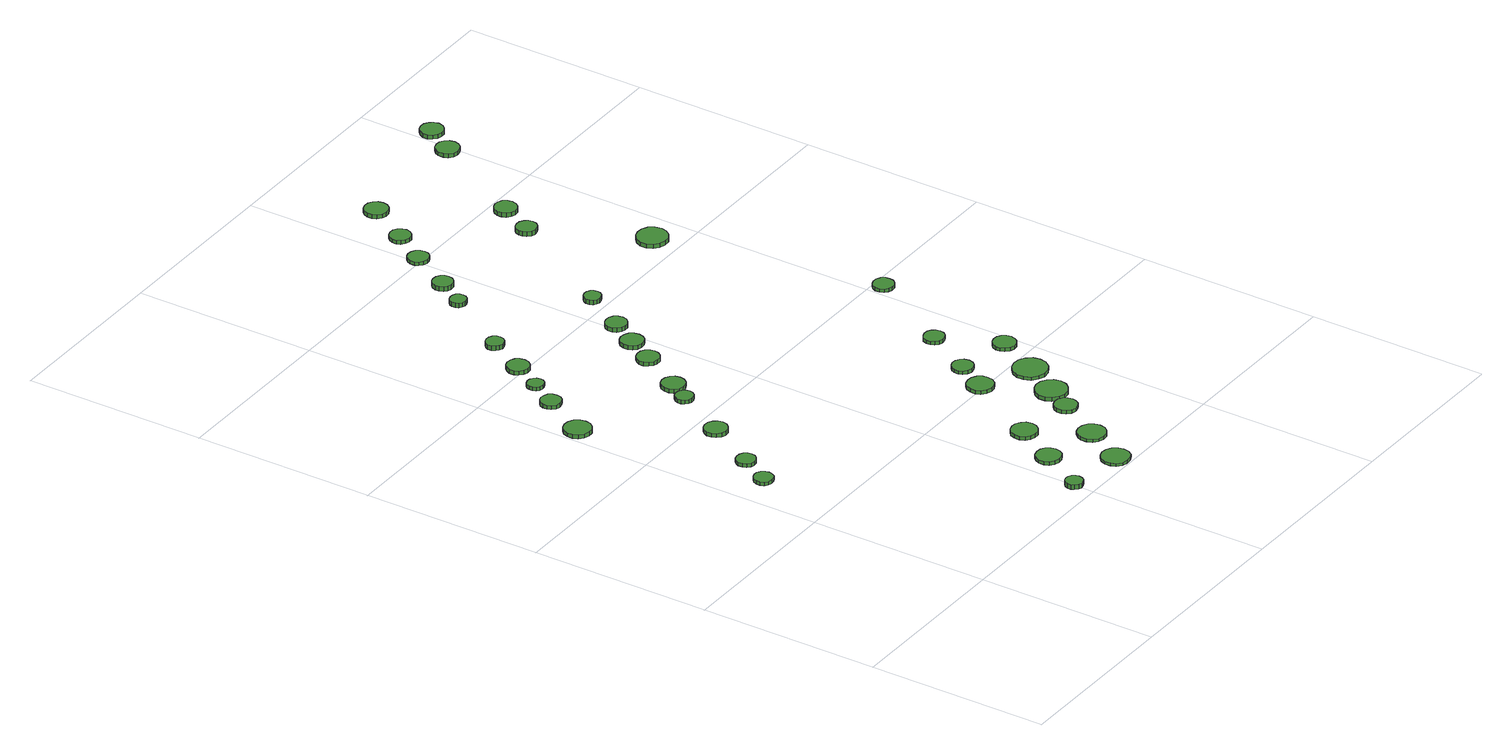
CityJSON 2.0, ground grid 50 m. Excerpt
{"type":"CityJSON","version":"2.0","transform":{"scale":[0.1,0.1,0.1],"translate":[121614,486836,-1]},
"CityObjects":{
"tree1":{"type":"SolitaryVegetationObject","attributes":{"function":"something"},"geometry":[{"type":"MultiSurface","lod":"1","boundaries":[[[0,1,2,3,4,5,6,7,8,9,10,11,12,13,14]],[[15,16,17,18,19,20,21,22,23,24,25,26,27,28,29]],[[0,29,28,1]],[[1,28,27,2]],[[2,27,26,3]],[[3,26,25,4]],[[4,25,24,5]],[[5,24,23,6]],[[6,23,22,7]],[[7,22,21,8]],[[8,21,20,9]],[[9,20,19,10]],[[10,19,18,11]],[[11,18,17,12]],[[12,17,16,13]],[[13,16,15,14]],[[14,15,29,0]]]}]},
"tree2":{"type":"SolitaryVegetationObject","attributes":{"function":"something"},"geometry":[{"type":"MultiSurface","lod":"1","boundaries":[[[30,31,32,33,34,35,36,37,38,39,40,41,42,43,44]],[[45,46,47,48,49,50,51,52,53,54,55,56,57,58,59]],[[30,59,58,31]],[[31,58,57,32]],[[32,57,56,33]],[[33,56,55,34]],[[34,55,54,35]],[[35,54,53,36]],[[36,53,52,37]],[[37,52,51,38]],[[38,51,50,39]],[[39,50,49,40]],[[40,49,48,41]],[[41,48,47,42]],[[42,47,46,43]],[[43,46,45,44]],[[44,45,59,30]]]}]},
"tree3":{"type":"SolitaryVegetationObject","attributes":{"function":"something"},"geometry":[{"type":"MultiSurface","lod":"1","boundaries":[[[60,61,62,63,64,65,66,67,68,69,70,71,72,73,74]],[[75,76,77,78,79,80,81,82,83,84,85,86,87,88,89]],[[60,89,88,61]],[[61,88,87,62]],[[62,87,86,63]],[[63,86,85,64]],[[64,85,84,65]],[[65,84,83,66]],[[66,83,82,67]],[[67,82,81,68]],[[68,81,80,69]],[[69,80,79,70]],[[70,79,78,71]],[[71,78,77,72]],[[72,77,76,73]],[[73,76,75,74]],[[74,75,89,60]]]}]},
"tree4":{"type":"SolitaryVegetationObject","attributes":{"function":"something"},"geometry":[{"type":"MultiSurface","lod":"1","boundaries":[[[90,91,92,93,94,95,96,97,98,99,100,101,102,103,104]],[[105,106,107,108,109,110,111,112,113,114,115,116,117,118,119]],[[90,119,118,91]],[[91,118,117,92]],[[92,117,116,93]],[[93,116,115,94]],[[94,115,114,95]],[[95,114,113,96]],[[96,113,112,97]],[[97,112,111,98]],[[98,111,110,99]],[[99,110,109,100]],[[100,109,108,101]],[[101,108,107,102]],[[102,107,106,103]],[[103,106,105,104]],[[104,105,119,90]]]}]},
"tree5":{"type":"SolitaryVegetationObject","attributes":{"function":"something"},"geometry":[{"type":"MultiSurface","lod":"1","boundaries":[[[120,121,122,123,124,125,126,127,128,129,130,131,132,133,134]],[[135,136,137,138,139,140,141,142,143,144,145,146,147,148,149]],[[120,149,148,121]],[[121,148,147,122]],[[122,147,146,123]],[[123,146,145,124]],[[124,145,144,125]],[[125,144,143,126]],[[126,143,142,127]],[[127,142,141,128]],[[128,141,140,129]],[[129,140,139,130]],[[130,139,138,131]],[[131,138,137,132]],[[132,137,136,133]],[[133,136,135,134]],[[134,135,149,120]]]}]},
"tree6":{"type":"SolitaryVegetationObject","attributes":{"function":"something"},"geometry":[{"type":"MultiSurface","lod":"1","boundaries":[[[150,151,152,153,154,155,156,157,158,159,160,161,162,163,164]],[[165,166,167,168,169,170,171,172,173,174,175,176,177,178,179]],[[150,179,178,151]],[[151,178,177,152]],[[152,177,176,153]],[[153,176,175,154]],[[154,175,174,155]],[[155,174,173,156]],[[156,173,172,157]],[[157,172,171,158]],[[158,171,170,159]],[[159,170,169,160]],[[160,169,168,161]],[[161,168,167,162]],[[162,167,166,163]],[[163,166,165,164]],[[164,165,179,150]]]}]},
"tree7":{"type":"SolitaryVegetationObject","attributes":{"function":"something"},"geometry":[{"type":"MultiSurface","lod":"1","boundaries":[[[180,181,182,183,184,185,186,187,188,189,190,191,192,193,194]],[[195,196,197,198,199,200,201,202,203,204,205,206,207,208,209]],[[180,209,208,181]],[[181,208,207,182]],[[182,207,206,183]],[[183,206,205,184]],[[184,205,204,185]],[[185,204,203,186]],[[186,203,202,187]],[[187,202,201,188]],[[188,201,200,189]],[[189,200,199,190]],[[190,199,198,191]],[[191,198,197,192]],[[192,197,196,193]],[[193,196,195,194]],[[194,195,209,180]]]}]},
"tree8":{"type":"SolitaryVegetationObject","attributes":{"function":"something"},"geometry":[{"type":"MultiSurface","lod":"1","boundaries":[[[210,211,212,213,214,215,216,217,218,219,220,221,222,223,224]],[[225,226,227,228,229,230,231,232,233,234,235,236,237,238,239]],[[210,239,238,211]],[[211,238,237,212]],[[212,237,236,213]],[[213,236,235,214]],[[214,235,234,215]],[[215,234,233,216]],[[216,233,232,217]],[[217,232,231,218]],[[218,231,230,219]],[[219,230,229,220]],[[220,229,228,221]],[[221,228,227,222]],[[222,227,226,223]],[[223,226,225,224]],[[224,225,239,210]]]}]},
"tree9":{"type":"SolitaryVegetationObject","attributes":{"function":"something"},"geometry":[{"type":"MultiSurface","lod":"1","boundaries":[[[240,241,242,243,244,245,246,247,248,249,250,251,252,253,254]],[[255,256,257,258,259,260,261,262,263,264,265,266,267,268,269]],[[240,269,268,241]],[[241,268,267,242]],[[242,267,266,243]],[[243,266,265,244]],[[244,265,264,245]],[[245,264,263,246]],[[246,263,262,247]],[[247,262,261,248]],[[248,261,260,249]],[[249,260,259,250]],[[250,259,258,251]],[[251,258,257,252]],[[252,257,256,253]],[[253,256,255,254]],[[254,255,269,240]]]}]},
"tree10":{"type":"SolitaryVegetationObject","attributes":{"function":"something"},"geometry":[{"type":"MultiSurface","lod":"1","boundaries":[[[270,271,272,273,274,275,276,277,278,279,280,281,282,283,284]],[[285,286,287,288,289,290,291,292,293,294,295,296,297,298,299]],[[270,299,298,271]],[[271,298,297,272]],[[272,297,296,273]],[[273,296,295,274]],[[274,295,294,275]],[[275,294,293,276]],[[276,293,292,277]],[[277,292,291,278]],[[278,291,290,279]],[[279,290,289,280]],[[280,289,288,281]],[[281,288,287,282]],[[282,287,286,283]],[[283,286,285,284]],[[284,285,299,270]]]}]},
"tree11":{"type":"SolitaryVegetationObject","attributes":{"function":"something"},"geometry":[{"type":"MultiSurface","lod":"1","boundaries":[[[300,301,302,303,304,305,306,307,308,309,310,311,312,313,314]],[[315,316,317,318,319,320,321,322,323,324,325,326,327,328,329]],[[300,329,328,301]],[[301,328,327,302]],[[302,327,326,303]],[[303,326,325,304]],[[304,325,324,305]],[[305,324,323,306]],[[306,323,322,307]],[[307,322,321,308]],[[308,321,320,309]],[[309,320,319,310]],[[310,319,318,311]],[[311,318,317,312]],[[312,317,316,313]],[[313,316,315,314]],[[314,315,329,300]]]}]},
"tree12":{"type":"SolitaryVegetationObject","attributes":{"function":"something"},"geometry":[{"type":"MultiSurface","lod":"1","boundaries":[[[330,331,332,333,334,335,336,337,338,339,340,341,342,343,344]],[[345,346,347,348,349,350,351,352,353,354,355,356,357,358,359]],[[330,359,358,331]],[[331,358,357,332]],[[332,357,356,333]],[[333,356,355,334]],[[334,355,354,335]],[[335,354,353,336]],[[336,353,352,337]],[[337,352,351,338]],[[338,351,350,339]],[[339,350,349,340]],[[340,349,348,341]],[[341,348,347,342]],[[342,347,346,343]],[[343,346,345,344]],[[344,345,359,330]]]}]},
"tree13":{"type":"SolitaryVegetationObject","attributes":{"function":"something"},"geometry":[{"type":"MultiSurface","lod":"1","boundaries":[[[360,361,362,363,364,365,366,367,368,369,370,371,372,373,374]],[[375,376,377,378,379,380,381,382,383,384,385,386,387,388,389]],[[360,389,388,361]],[[361,388,387,362]],[[362,387,386,363]],[[363,386,385,364]],[[364,385,384,365]],[[365,384,383,366]],[[366,383,382,367]],[[367,382,381,368]],[[368,381,380,369]],[[369,380,379,370]],[[370,379,378,371]],[[371,378,377,372]],[[372,377,376,373]],[[373,376,375,374]],[[374,375,389,360]]]}]},
"tree14":{"type":"SolitaryVegetationObject","attributes":{"function":"something"},"geometry":[{"type":"MultiSurface","lod":"1","boundaries":[[[390,391,392,393,394,395,396,397,398,399,400,401,402,403,404]],[[405,406,407,408,409,410,411,412,413,414,415,416,417,418,419]],[[390,419,418,391]],[[391,418,417,392]],[[392,417,416,393]],[[393,416,415,394]],[[394,415,414,395]],[[395,414,413,396]],[[396,413,412,397]],[[397,412,411,398]],[[398,411,410,399]],[[399,410,409,400]],[[400,409,408,401]],[[401,408,407,402]],[[402,407,406,403]],[[403,406,405,404]],[[404,405,419,390]]]}]},
"tree15":{"type":"SolitaryVegetationObject","attributes":{"function":"something"},"geometry":[{"type":"MultiSurface","lod":"1","boundaries":[[[420,421,422,423,424,425,426,427,428,429,430,431,432,433,434]],[[435,436,437,438,439,440,441,442,443,444,445,446,447,448,449]],[[420,449,448,421]],[[421,448,447,422]],[[422,447,446,423]],[[423,446,445,424]],[[424,445,444,425]],[[425,444,443,426]],[[426,443,442,427]],[[427,442,441,428]],[[428,441,440,429]],[[429,440,439,430]],[[430,439,438,431]],[[431,438,437,432]],[[432,437,436,433]],[[433,436,435,434]],[[434,435,449,420]]]}]},
"tree16":{"type":"SolitaryVegetationObject","attributes":{"function":"something"},"geometry":[{"type":"MultiSurface","lod":"1","boundaries":[[[450,451,452,453,454,455,456,457,458,459,460,461,462,463,464]],[[465,466,467,468,469,470,471,472,473,474,475,476,477,478,479]],[[450,479,478,451]],[[451,478,477,452]],[[452,477,476,453]],[[453,476,475,454]],[[454,475,474,455]],[[455,474,473,456]],[[456,473,472,457]],[[457,472,471,458]],[[458,471,470,459]],[[459,470,469,460]],[[460,469,468,461]],[[461,468,467,462]],[[462,467,466,463]],[[463,466,465,464]],[[464,465,479,450]]]}]},
"tree17":{"type":"SolitaryVegetationObject","attributes":{"function":"something"},"geometry":[{"type":"MultiSurface","lod":"1","boundaries":[[[480,481,482,483,484,485,486,487,488,489,490,491,492,493,494]],[[495,496,497,498,499,500,501,502,503,504,505,506,507,508,509]],[[480,509,508,481]],[[481,508,507,482]],[[482,507,506,483]],[[483,506,505,484]],[[484,505,504,485]],[[485,504,503,486]],[[486,503,502,487]],[[487,502,501,488]],[[488,501,500,489]],[[489,500,499,490]],[[490,499,498,491]],[[491,498,497,492]],[[492,497,496,493]],[[493,496,495,494]],[[494,495,509,480]]]}]},
"tree18":{"type":"SolitaryVegetationObject","attributes":{"function":"something"},"geometry":[{"type":"MultiSurface","lod":"1","boundaries":[[[510,511,512,513,514,515,516,517,518,519,520,521,522,523,524]],[[525,526,527,528,529,530,531,532,533,534,535,536,537,538,539]],[[510,539,538,511]],[[511,538,537,512]],[[512,537,536,513]],[[513,536,535,514]],[[514,535,534,515]],[[515,534,533,516]],[[516,533,532,517]],[[517,532,531,518]],[[518,531,530,519]],[[519,530,529,520]],[[520,529,528,521]],[[521,528,527,522]],[[522,527,526,523]],[[523,526,525,524]],[[524,525,539,510]]]}]},
"tree19":{"type":"SolitaryVegetationObject","attributes":{"function":"something"},"geometry":[{"type":"MultiSurface","lod":"1","boundaries":[[[540,541,542,543,544,545,546,547,548,549,550,551,552,553,554]],[[555,556,557,558,559,560,561,562,563,564,565,566,567,568,569]],[[540,569,568,541]],[[541,568,567,542]],[[542,567,566,543]],[[543,566,565,544]],[[544,565,564,545]],[[545,564,563,546]],[[546,563,562,547]],[[547,562,561,548]],[[548,561,560,549]],[[549,560,559,550]],[[550,559,558,551]],[[551,558,557,552]],[[552,557,556,553]],[[553,556,555,554]],[[554,555,569,540]]]}]},
"tree20":{"type":"SolitaryVegetationObject","attributes":{"function":"something"},"geometry":[{"type":"MultiSurface","lod":"1","boundaries":[[[570,571,572,573,574,575,576,577,578,579,580,581,582,583,584]],[[585,586,587,588,589,590,591,592,593,594,595,596,597,598,599]],[[570,599,598,571]],[[571,598,597,572]],[[572,597,596,573]],[[573,596,595,574]],[[574,595,594,575]],[[575,594,593,576]],[[576,593,592,577]],[[577,592,591,578]],[[578,591,590,579]],[[579,590,589,580]],[[580,589,588,581]],[[581,588,587,582]],[[582,587,586,583]],[[583,586,585,584]],[[584,585,599,570]]]}]},
"tree21":{"type":"SolitaryVegetationObject","attributes":{"function":"something"},"geometry":[{"type":"MultiSurface","lod":"1","boundaries":[[[600,601,602,603,604,605,606,607,608,609,610,611,612,613,614]],[[615,616,617,618,619,620,621,622,623,624,625,626,627,628,629]],[[600,629,628,601]],[[601,628,627,602]],[[602,627,626,603]],[[603,626,625,604]],[[604,625,624,605]],[[605,624,623,606]],[[606,623,622,607]],[[607,622,621,608]],[[608,621,620,609]],[[609,620,619,610]],[[610,619,618,611]],[[611,618,617,612]],[[612,617,616,613]],[[613,616,615,614]],[[614,615,629,600]]]}]},
"tree22":{"type":"SolitaryVegetationObject","attributes":{"function":"something"},"geometry":[{"type":"MultiSurface","lod":"1","boundaries":[[[630,631,632,633,634,635,636,637,638,639,640,641,642,643,644]],[[645,646,647,648,649,650,651,652,653,654,655,656,657,658,659]],[[630,659,658,631]],[[631,658,657,632]],[[632,657,656,633]],[[633,656,655,634]],[[634,655,654,635]],[[635,654,653,636]],[[636,653,652,637]],[[637,652,651,638]],[[638,651,650,639]],[[639,650,649,640]],[[640,649,648,641]],[[641,648,647,642]],[[642,647,646,643]],[[643,646,645,644]],[[644,645,659,630]]]}]},
"tree23":{"type":"SolitaryVegetationObject","attributes":{"function":"something"},"geometry":[{"type":"MultiSurface","lod":"1","boundaries":[[[660,661,662,663,664,665,666,667,668,669,670,671,672,673,674]],[[675,676,677,678,679,680,681,682,683,684,685,686,687,688,689]],[[660,689,688,661]],[[661,688,687,662]],[[662,687,686,663]],[[663,686,685,664]],[[664,685,684,665]],[[665,684,683,666]],[[666,683,682,667]],[[667,682,681,668]],[[668,681,680,669]],[[669,680,679,670]],[[670,679,678,671]],[[671,678,677,672]],[[672,677,676,673]],[[673,676,675,674]],[[674,675,689,660]]]}]},
"tree24":{"type":"SolitaryVegetationObject","attributes":{"function":"something"},"geometry":[{"type":"MultiSurface","lod":"1","boundaries":[[[690,691,692,693,694,695,696,697,698,699,700,701,702,703,704]],[[705,706,707,708,709,710,711,712,713,714,715,716,717,718,719]],[[690,719,718,691]],[[691,718,717,692]],[[692,717,716,693]],[[693,716,715,694]],[[694,715,714,695]],[[695,714,713,696]],[[696,713,712,697]],[[697,712,711,698]],[[698,711,710,699]],[[699,710,709,700]],[[700,709,708,701]],[[701,708,707,702]],[[702,707,706,703]],[[703,706,705,704]],[[704,705,719,690]]]}]},
"tree25":{"type":"SolitaryVegetationObject","attributes":{"function":"something"},"geometry":[{"type":"MultiSurface","lod":"1","boundaries":[[[720,721,722,723,724,725,726,727,728,729,730,731,732,733,734]],[[735,736,737,738,739,740,741,742,743,744,745,746,747,748,749]],[[720,749,748,721]],[[721,748,747,722]],[[722,747,746,723]],[[723,746,745,724]],[[724,745,744,725]],[[725,744,743,726]],[[726,743,742,727]],[[727,742,741,728]],[[728,741,740,729]],[[729,740,739,730]],[[730,739,738,731]],[[731,738,737,732]],[[732,737,736,733]],[[733,736,735,734]],[[734,735,749,720]]]}]},
"tree26":{"type":"SolitaryVegetationObject","attributes":{"function":"something"},"geometry":[{"type":"MultiSurface","lod":"1","boundaries":[[[750,751,752,753,754,755,756,757,758,759,760,761,762,763,764]],[[765,766,767,768,769,770,771,772,773,774,775,776,777,778,779]],[[750,779,778,751]],[[751,778,777,752]],[[752,777,776,753]],[[753,776,775,754]],[[754,775,774,755]],[[755,774,773,756]],[[756,773,772,757]],[[757,772,771,758]],[[758,771,770,759]],[[759,770,769,760]],[[760,769,768,761]],[[761,768,767,762]],[[762,767,766,763]],[[763,766,765,764]],[[764,765,779,750]]]}]},
"tree27":{"type":"SolitaryVegetationObject","attributes":{"function":"something"},"geometry":[{"type":"MultiSurface","lod":"1","boundaries":[[[780,781,782,783,784,785,786,787,788,789,790,791,792,793,794]],[[795,796,797,798,799,800,801,802,803,804,805,806,807,808,809]],[[780,809,808,781]],[[781,808,807,782]],[[782,807,806,783]],[[783,806,805,784]],[[784,805,804,785]],[[785,804,803,786]],[[786,803,802,787]],[[787,802,801,788]],[[788,801,800,789]],[[789,800,799,790]],[[790,799,798,791]],[[791,798,797,792]],[[792,797,796,793]],[[793,796,795,794]],[[794,795,809,780]]]}]},
"tree28":{"type":"SolitaryVegetationObject","attributes":{"function":"something"},"geometry":[{"type":"MultiSurface","lod":"1","boundaries":[[[810,811,812,813,814,815,816,817,818,819,820,821,822,823,824]],[[825,826,827,828,829,830,831,832,833,834,835,836,837,838,839]],[[810,839,838,811]],[[811,838,837,812]],[[812,837,836,813]],[[813,836,835,814]],[[814,835,834,815]],[[815,834,833,816]],[[816,833,832,817]],[[817,832,831,818]],[[818,831,830,819]],[[819,830,829,820]],[[820,829,828,821]],[[821,828,827,822]],[[822,827,826,823]],[[823,826,825,824]],[[824,825,839,810]]]}]},
"tree29":{"type":"SolitaryVegetationObject","attributes":{"function":"something"},"geometry":[{"type":"MultiSurface","lod":"1","boundaries":[[[840,841,842,843,844,845,846,847,848,849,850,851,852,853,854]],[[855,856,857,858,859,860,861,862,863,864,865,866,867,868,869]],[[840,869,868,841]],[[841,868,867,842]],[[842,867,866,843]],[[843,866,865,844]],[[844,865,864,845]],[[845,864,863,846]],[[846,863,862,847]],[[847,862,861,848]],[[848,861,860,849]],[[849,860,859,850]],[[850,859,858,851]],[[851,858,857,852]],[[852,857,856,853]],[[853,856,855,854]],[[854,855,869,840]]]}]},
"tree30":{"type":"SolitaryVegetationObject","attributes":{"function":"something"},"geometry":[{"type":"MultiSurface","lod":"1","boundaries":[[[870,871,872,873,874,875,876,877,878,879,880,881,882,883,884]],[[885,886,887,888,889,890,891,892,893,894,895,896,897,898,899]],[[870,899,898,871]],[[871,898,897,872]],[[872,897,896,873]],[[873,896,895,874]],[[874,895,894,875]],[[875,894,893,876]],[[876,893,892,877]],[[877,892,891,878]],[[878,891,890,879]],[[879,890,889,880]],[[880,889,888,881]],[[881,888,887,882]],[[882,887,886,883]],[[883,886,885,884]],[[884,885,899,870]]]}]},
"tree31":{"type":"SolitaryVegetationObject","attributes":{"function":"something"},"geometry":[{"type":"MultiSurface","lod":"1","boundaries":[[[900,901,902,903,904,905,906,907,908,909,910,911,912,913,914]],[[915,916,917,918,919,920,921,922,923,924,925,926,927,928,929]],[[900,929,928,901]],[[901,928,927,902]],[[902,927,926,903]],[[903,926,925,904]],[[904,925,924,905]],[[905,924,923,906]],[[906,923,922,907]],[[907,922,921,908]],[[908,921,920,909]],[[909,920,919,910]],[[910,919,918,911]],[[911,918,917,912]],[[912,917,916,913]],[[913,916,915,914]],[[914,915,929,900]]]}]},
"tree32":{"type":"SolitaryVegetationObject","attributes":{"function":"something"},"geometry":[{"type":"MultiSurface","lod":"1","boundaries":[[[930,931,932,933,934,935,936,937,938,939,940,941,942,943,944]],[[945,946,947,948,949,950,951,952,953,954,955,956,957,958,959]],[[930,959,958,931]],[[931,958,957,932]],[[932,957,956,933]],[[933,956,955,934]],[[934,955,954,935]],[[935,954,953,936]],[[936,953,952,937]],[[937,952,951,938]],[[938,951,950,939]],[[939,950,949,940]],[[940,949,948,941]],[[941,948,947,942]],[[942,947,946,943]],[[943,946,945,944]],[[944,945,959,930]]]}]},
"tree33":{"type":"SolitaryVegetationObject","attributes":{"function":"something"},"geometry":[{"type":"MultiSurface","lod":"1","boundaries":[[[960,961,962,963,964,965,966,967,968,969,970,971,972,973,974]],[[975,976,977,978,979,980,981,982,983,984,985,986,987,988,989]],[[960,989,988,961]],[[961,988,987,962]],[[962,987,986,963]],[[963,986,985,964]],[[964,985,984,965]],[[965,984,983,966]],[[966,983,982,967]],[[967,982,981,968]],[[968,981,980,969]],[[969,980,979,970]],[[970,979,978,971]],[[971,978,977,972]],[[972,977,976,973]],[[973,976,975,974]],[[974,975,989,960]]]}]},
"tree34":{"type":"SolitaryVegetationObject","attributes":{"function":"something"},"geometry":[{"type":"MultiSurface","lod":"1","boundaries":[[[990,991,992,993,994,995,996,997,998,999,1000,1001,1002,1003,1004]],[[1005,1006,1007,1008,1009,1010,1011,1012,1013,1014,1015,1016,1017,1018,1019]],[[990,1019,1018,991]],[[991,1018,1017,992]],[[992,1017,1016,993]],[[993,1016,1015,994]],[[994,1015,1014,995]],[[995,1014,1013,996]],[[996,1013,1012,997]],[[997,1012,1011,998]],[[998,1011,1010,999]],[[999,1010,1009,1000]],[[1000,1009,1008,1001]],[[1001,1008,1007,1002]],[[1002,1007,1006,1003]],[[1003,1006,1005,1004]],[[1004,1005,1019,990]]]}]},
"tree35":{"type":"SolitaryVegetationObject","attributes":{"function":"something"},"geometry":[{"type":"MultiSurface","lod":"1","boundaries":[[[1020,1021,1022,1023,1024,1025,1026,1027,1028,1029,1030,1031,1032,1033,1034]],[[1035,1036,1037,1038,1039,1040,1041,1042,1043,1044,1045,1046,1047,1048,1049]],[[1020,1049,1048,1021]],[[1021,1048,1047,1022]],[[1022,1047,1046,1023]],[[1023,1046,1045,1024]],[[1024,1045,1044,1025]],[[1025,1044,1043,1026]],[[1026,1043,1042,1027]],[[1027,1042,1041,1028]],[[1028,1041,1040,1029]],[[1029,1040,1039,1030]],[[1030,1039,1038,1031]],[[1031,1038,1037,1032]],[[1032,1037,1036,1033]],[[1033,1036,1035,1034]],[[1034,1035,1049,1020]]]}]},
"tree36":{"type":"SolitaryVegetationObject","attributes":{"function":"something"},"geometry":[{"type":"MultiSurface","lod":"1","boundaries":[[[1050,1051,1052,1053,1054,1055,1056,1057,1058,1059,1060,1061,1062,1063,1064]],[[1065,1066,1067,1068,1069,1070,1071,1072,1073,1074,1075,1076,1077,1078,1079]],[[1050,1079,1078,1051]],[[1051,1078,1077,1052]],[[1052,1077,1076,1053]],[[1053,1076,1075,1054]],[[1054,1075,1074,1055]],[[1055,1074,1073,1056]],[[1056,1073,1072,1057]],[[1057,1072,1071,1058]],[[1058,1071,1070,1059]],[[1059,1070,1069,1060]],[[1060,1069,1068,1061]],[[1061,1068,1067,1062]],[[1062,1067,1066,1063]],[[1063,1066,1065,1064]],[[1064,1065,1079,1050]]]}]},
"tree37":{"type":"SolitaryVegetationObject","attributes":{"function":"something"},"geometry":[{"type":"MultiSurface","lod":"1","boundaries":[[[1080,1081,1082,1083,1084,1085,1086,1087,1088,1089,1090,1091,1092,1093,1094]],[[1095,1096,1097,1098,1099,1100,1101,1102,1103,1104,1105,1106,1107,1108,1109]],[[1080,1109,1108,1081]],[[1081,1108,1107,1082]],[[1082,1107,1106,1083]],[[1083,1106,1105,1084]],[[1084,1105,1104,1085]],[[1085,1104,1103,1086]],[[1086,1103,1102,1087]],[[1087,1102,1101,1088]],[[1088,1101,1100,1089]],[[1089,1100,1099,1090]],[[1090,1099,1098,1091]],[[1091,1098,1097,1092]],[[1092,1097,1096,1093]],[[1093,1096,1095,1094]],[[1094,1095,1109,1080]]]}]}
},
"vertices":[
[126,716,16],[123,726,16],[117,735,16],[108,741,16],[97,742,16],[86,738,16],[78,731,16],[74,721,16],[74,710,16],[78,700,16],[86,693,16],[97,690,16],[108,691,16],[117,696,16],[123,705,16],[123,705,6],[117,696,6],[108,691,6],[97,690,6],[86,693,6],[78,700,6],[74,710,6],[74,721,6],[78,731,6],[86,738,6],[97,742,6],[108,741,6],[117,735,6],[123,726,6],[126,716,6],
[175,800,16],[173,811,16],[167,820,16],[157,825,16],[146,826,16],[136,823,16],[128,815,16],[123,806,16],[123,795,16],[128,785,16],[136,777,16],[146,774,16],[157,775,16],[167,781,16],[173,789,16],[173,789,6],[167,781,6],[157,775,6],[146,774,6],[136,777,6],[128,785,6],[123,795,6],[123,806,6],[128,815,6],[136,823,6],[146,826,6],[157,825,6],[167,820,6],[173,811,6],[175,800,6],
[79,1230,17],[76,1245,17],[67,1258,17],[54,1265,17],[39,1267,17],[24,1262,17],[13,1252,17],[7,1238,17],[7,1223,17],[13,1209,17],[24,1199,17],[39,1194,17],[54,1195,17],[67,1203,17],[76,1215,17],[76,1215,6],[67,1203,6],[54,1195,6],[39,1194,6],[24,1199,6],[13,1209,6],[7,1223,6],[7,1238,6],[13,1252,6],[24,1262,6],[39,1267,6],[54,1265,6],[67,1258,6],[76,1245,6],[79,1230,6],
[262,943,17],[259,956,17],[251,966,17],[240,973,17],[227,974,17],[215,970,17],[205,961,17],[200,950,17],[200,937,17],[205,925,17],[215,916,17],[227,912,17],[240,913,17],[251,920,17],[259,930,17],[259,930,6],[251,920,6],[240,913,6],[227,912,6],[215,916,6],[205,925,6],[200,937,6],[200,950,6],[205,961,6],[215,970,6],[227,974,6],[240,973,6],[251,966,6],[259,956,6],[262,943,6],
[526,58,20],[524,67,20],[518,75,20],[510,80,20],[500,81,20],[491,78,20],[483,72,20],[479,63,20],[479,53,20],[483,44,20],[491,37,20],[500,34,20],[510,35,20],[518,40,20],[524,48,20],[524,48,7],[518,40,7],[510,35,7],[500,34,7],[491,37,7],[483,44,7],[479,53,7],[479,63,7],[483,72,7],[491,78,7],[500,81,7],[510,80,7],[518,75,7],[524,67,7],[526,58,7],
[144,1358,17],[142,1369,17],[135,1379,17],[125,1384,17],[113,1386,17],[102,1382,17],[93,1374,17],[89,1364,17],[89,1352,17],[93,1341,17],[102,1333,17],[113,1330,17],[125,1331,17],[135,1337,17],[142,1346,17],[142,1346,6],[135,1337,6],[125,1331,6],[113,1330,6],[102,1333,6],[93,1341,6],[89,1352,6],[89,1364,6],[93,1374,6],[102,1382,6],[113,1386,6],[125,1384,6],[135,1379,6],[142,1369,6],[144,1358,6],
[188,1435,16],[186,1445,16],[180,1452,16],[172,1457,16],[163,1458,16],[154,1455,16],[147,1449,16],[143,1440,16],[143,1431,16],[147,1422,16],[154,1416,16],[163,1413,16],[172,1414,16],[180,1418,16],[186,1426,16],[186,1426,6],[180,1418,6],[172,1414,6],[163,1413,6],[154,1416,6],[147,1422,6],[143,1431,6],[143,1440,6],[147,1449,6],[154,1455,6],[163,1458,6],[172,1457,6],[180,1452,6],[186,1445,6],[188,1435,6],
[607,180,17],[604,193,17],[596,205,17],[584,212,17],[570,213,17],[556,209,17],[546,200,17],[540,187,17],[540,173,17],[546,160,17],[556,150,17],[570,146,17],[584,147,17],[596,154,17],[604,166,17],[604,166,7],[596,154,7],[584,147,7],[570,146,7],[556,150,7],[546,160,7],[540,173,7],[540,187,7],[546,200,7],[556,209,7],[570,213,7],[584,212,7],[596,205,7],[604,193,7],[607,180,7],
[341,1093,17],[339,1103,17],[332,1111,17],[324,1116,17],[313,1117,17],[304,1114,17],[296,1107,17],[292,1098,17],[292,1088,17],[296,1078,17],[304,1071,17],[313,1068,17],[324,1069,17],[332,1074,17],[339,1083,17],[339,1083,6],[332,1074,6],[324,1069,6],[313,1068,6],[304,1071,6],[296,1078,6],[292,1088,6],[292,1098,6],[296,1107,6],[304,1114,6],[313,1117,6],[324,1116,6],[332,1111,6],[339,1103,6],[341,1093,6],
[242,1517,17],[239,1530,17],[232,1540,17],[221,1546,17],[208,1548,17],[196,1544,17],[187,1535,17],[181,1524,17],[181,1511,17],[187,1499,17],[196,1491,17],[208,1487,17],[221,1488,17],[232,1495,17],[239,1505,17],[239,1505,6],[232,1495,6],[221,1488,6],[208,1487,6],[196,1491,6],[187,1499,6],[181,1511,6],[181,1524,6],[187,1535,6],[196,1544,6],[208,1548,6],[221,1546,6],[232,1540,6],[239,1530,6],[242,1517,6],
[700,39,16],[697,54,16],[688,67,16],[674,75,16],[658,77,16],[643,72,16],[631,61,16],[625,47,16],[625,31,16],[631,16,16],[643,6,16],[658,1,16],[674,3,16],[688,10,16],[697,23,16],[697,23,8],[688,10,8],[674,3,8],[658,1,8],[643,6,8],[631,16,8],[625,31,8],[625,47,8],[631,61,8],[643,72,8],[658,77,8],[674,75,8],[688,67,8],[697,54,8],[700,39,8],
[383,1148,17],[380,1161,17],[372,1172,17],[361,1178,17],[348,1180,17],[335,1176,17],[325,1167,17],[320,1155,17],[320,1141,17],[325,1129,17],[335,1120,17],[348,1116,17],[361,1118,17],[372,1124,17],[380,1135,17],[380,1135,6],[372,1124,6],[361,1118,6],[348,1116,6],[335,1120,6],[325,1129,6],[320,1141,6],[320,1155,6],[325,1167,6],[335,1176,6],[348,1180,6],[361,1178,6],[372,1172,6],[380,1161,6],[383,1148,6],
[678,297,16],[675,312,16],[666,323,16],[653,331,16],[639,332,16],[625,328,16],[614,318,16],[608,305,16],[608,290,16],[614,276,16],[625,266,16],[639,262,16],[653,263,16],[666,271,16],[675,283,16],[675,283,6],[666,271,6],[653,263,6],[639,262,6],[625,266,6],[614,276,6],[608,290,6],[608,305,6],[614,318,6],[625,328,6],[639,332,6],[653,331,6],[666,323,6],[675,312,6],[678,297,6],
[297,1626,19],[295,1636,19],[289,1644,19],[280,1649,19],[270,1650,19],[260,1647,19],[253,1640,19],[248,1631,19],[248,1621,19],[253,1611,19],[260,1605,19],[270,1601,19],[280,1603,19],[289,1608,19],[295,1616,19],[295,1616,6],[289,1608,6],[280,1603,6],[270,1601,6],[260,1605,6],[253,1611,6],[248,1621,6],[248,1631,6],[253,1640,6],[260,1647,6],[270,1650,6],[280,1649,6],[289,1644,6],[295,1636,6],[297,1626,6],
[765,152,15],[762,167,15],[753,180,15],[739,188,15],[723,190,15],[708,185,15],[696,174,15],[690,160,15],[690,144,15],[696,129,15],[708,119,15],[723,114,15],[739,116,15],[753,124,15],[762,136,15],[762,136,7],[753,124,7],[739,116,7],[723,114,7],[708,119,7],[696,129,7],[690,144,7],[690,160,7],[696,174,7],[708,185,7],[723,190,7],[739,188,7],[753,180,7],[762,167,7],[765,152,7],
[454,1270,17],[451,1282,17],[444,1293,17],[433,1299,17],[420,1300,17],[408,1296,17],[399,1288,17],[393,1276,17],[393,1264,17],[399,1252,17],[408,1244,17],[420,1240,17],[433,1241,17],[444,1247,17],[451,1258,17],[451,1258,6],[444,1247,6],[433,1241,6],[420,1240,6],[408,1244,6],[399,1252,6],[393,1264,6],[393,1276,6],[399,1288,6],[408,1296,6],[420,1300,6],[433,1299,6],[444,1293,6],[451,1282,6],[454,1270,6],
[499,1346,17],[496,1359,17],[489,1370,17],[477,1376,17],[464,1378,17],[452,1374,17],[442,1365,17],[437,1353,17],[437,1340,17],[442,1328,17],[452,1319,17],[464,1315,17],[477,1316,17],[489,1323,17],[496,1334,17],[496,1334,6],[489,1323,6],[477,1316,6],[464,1315,6],[452,1319,6],[442,1328,6],[437,1340,6],[437,1353,6],[442,1365,6],[452,1374,6],[464,1378,6],[477,1376,6],[489,1370,6],[496,1359,6],[499,1346,6],
[831,277,16],[828,290,16],[821,300,16],[810,307,16],[797,308,16],[785,304,16],[775,295,16],[770,284,16],[770,271,16],[775,259,16],[785,250,16],[797,246,16],[810,248,16],[821,254,16],[828,265,16],[828,265,6],[821,254,6],[810,248,6],[797,246,6],[785,250,6],[775,259,6],[770,271,6],[770,284,6],[775,295,6],[785,304,6],[797,308,6],[810,307,6],[821,300,6],[828,290,6],[831,277,6],
[802,509,16],[799,523,16],[791,535,16],[778,543,16],[763,544,16],[749,540,16],[738,530,16],[732,516,16],[732,501,16],[738,488,16],[749,478,16],[763,473,16],[778,475,16],[791,482,16],[799,494,16],[799,494,6],[791,482,6],[778,475,6],[763,473,6],[749,478,6],[738,488,6],[732,501,6],[732,516,6],[738,530,6],[749,540,6],[763,544,6],[778,543,6],[791,535,6],[799,523,6],[802,509,6],
[413,1812,20],[411,1821,20],[406,1829,20],[398,1833,20],[389,1834,20],[380,1831,20],[373,1825,20],[369,1817,20],[369,1807,20],[373,1799,20],[380,1793,20],[389,1790,20],[398,1791,20],[406,1795,20],[411,1803,20],[411,1803,7],[406,1795,7],[398,1791,7],[389,1790,7],[380,1793,7],[373,1799,7],[369,1807,7],[369,1817,7],[373,1825,7],[380,1831,7],[389,1834,7],[398,1833,7],[406,1829,7],[411,1821,7],[413,1812,7],
[544,1424,18],[541,1436,18],[534,1446,18],[523,1452,18],[511,1453,18],[500,1449,18],[491,1441,18],[486,1430,18],[486,1418,18],[491,1407,18],[500,1399,18],[511,1395,18],[523,1396,18],[534,1402,18],[541,1412,18],[541,1412,6],[534,1402,6],[523,1396,6],[511,1395,6],[500,1399,6],[491,1407,6],[486,1418,6],[486,1430,6],[491,1441,6],[500,1449,6],[511,1453,6],[523,1452,6],[534,1446,6],[541,1436,6],[544,1424,6],
[885,347,17],[881,365,17],[870,379,17],[855,388,17],[837,390,17],[820,384,17],[806,372,17],[799,356,17],[799,338,17],[806,322,17],[820,309,17],[837,304,17],[855,306,17],[870,315,17],[881,329,17],[881,329,6],[870,315,6],[855,306,6],[837,304,6],[820,309,6],[806,322,6],[799,338,6],[799,356,6],[806,372,6],[820,384,6],[837,390,6],[855,388,6],[870,379,6],[881,365,6],[885,347,6],
[845,593,16],[842,605,16],[835,615,16],[824,621,16],[812,622,16],[801,618,16],[791,610,16],[787,599,16],[787,587,16],[791,576,16],[801,568,16],[812,564,16],[824,565,16],[835,571,16],[842,581,16],[842,581,7],[835,571,7],[824,565,7],[812,564,7],[801,568,7],[791,576,7],[787,587,7],[787,599,7],[791,610,7],[801,618,7],[812,622,7],[824,621,7],[835,615,7],[842,605,7],[845,593,7],
[469,1891,19],[466,1902,19],[460,1911,19],[450,1917,19],[438,1918,19],[427,1915,19],[419,1907,19],[414,1896,19],[414,1885,19],[419,1874,19],[427,1867,19],[438,1863,19],[450,1864,19],[460,1870,19],[466,1879,19],[466,1879,6],[460,1870,6],[450,1864,6],[438,1863,6],[427,1867,6],[419,1874,6],[414,1885,6],[414,1896,6],[419,1907,6],[427,1915,6],[438,1918,6],[450,1917,6],[460,1911,6],[466,1902,6],[469,1891,6],
[947,448,15],[943,467,15],[931,483,15],[914,492,15],[895,494,15],[877,488,15],[862,475,15],[854,458,15],[854,438,15],[862,420,15],[877,407,15],[895,401,15],[914,403,15],[931,413,15],[943,429,15],[943,429,6],[931,413,6],[914,403,6],[895,401,6],[877,407,6],[862,420,6],[854,438,6],[854,458,6],[862,475,6],[877,488,6],[895,494,6],[914,492,6],[931,483,6],[943,467,6],[947,448,6],
[604,1538,24],[602,1548,24],[597,1555,24],[588,1560,24],[579,1561,24],[569,1558,24],[562,1552,24],[558,1543,24],[558,1533,24],[562,1524,24],[569,1518,24],[579,1515,24],[588,1516,24],[597,1521,24],[602,1529,24],[602,1529,11],[597,1521,11],[588,1516,11],[579,1515,11],[569,1518,11],[562,1524,11],[558,1533,11],[558,1543,11],[562,1552,11],[569,1558,11],[579,1561,11],[588,1560,11],[597,1555,11],[602,1548,11],[604,1538,11],
[921,728,17],[919,740,17],[912,749,17],[902,755,17],[890,756,17],[879,752,17],[870,745,17],[866,734,17],[866,722,17],[870,712,17],[879,704,17],[890,700,17],[902,702,17],[912,707,17],[919,717,17],[919,717,7],[912,707,7],[902,702,7],[890,700,7],[879,704,7],[870,712,7],[866,722,7],[866,734,7],[870,745,7],[879,752,7],[890,756,7],[902,755,7],[912,749,7],[919,740,7],[921,728,7],
[540,2009,16],[538,2021,16],[531,2031,16],[520,2036,16],[508,2038,16],[497,2034,16],[488,2026,16],[484,2015,16],[484,2003,16],[488,1993,16],[497,1985,16],[508,1981,16],[520,1982,16],[531,1988,16],[538,1998,16],[538,1998,6],[531,1988,6],[520,1982,6],[508,1981,6],[497,1985,6],[488,1993,6],[484,2003,6],[484,2015,6],[488,2026,6],[497,2034,6],[508,2038,6],[520,2036,6],[531,2031,6],[538,2021,6],[540,2009,6],
[997,568,16],[994,580,16],[987,590,16],[976,597,16],[963,598,16],[951,594,16],[941,586,16],[936,574,16],[936,561,16],[941,550,16],[951,541,16],[963,537,16],[976,538,16],[987,545,16],[994,555,16],[994,555,6],[987,545,6],[976,538,6],[963,537,6],[951,541,6],[941,550,6],[936,561,6],[936,574,6],[941,586,6],[951,594,6],[963,598,6],[976,597,6],[987,590,6],[994,580,6],[997,568,6],
[601,2102,17],[598,2114,17],[591,2124,17],[581,2130,17],[569,2131,17],[558,2127,17],[549,2119,17],[544,2108,17],[544,2096,17],[549,2086,17],[558,2078,17],[569,2074,17],[581,2075,17],[591,2081,17],[598,2091,17],[598,2091,6],[591,2081,6],[581,2075,6],[569,2074,6],[558,2078,6],[549,2086,6],[544,2096,6],[544,2108,6],[549,2119,6],[558,2127,6],[569,2131,6],[581,2130,6],[591,2124,6],[598,2114,6],[601,2102,6],
[677,2221,17],[674,2234,17],[666,2245,17],[654,2252,17],[641,2253,17],[628,2249,17],[618,2240,17],[613,2228,17],[613,2214,17],[618,2202,17],[628,2193,17],[641,2189,17],[654,2190,17],[666,2197,17],[674,2208,17],[674,2208,6],[666,2197,6],[654,2190,6],[641,2189,6],[628,2193,6],[618,2202,6],[613,2214,6],[613,2228,6],[618,2240,6],[628,2249,6],[641,2253,6],[654,2252,6],[666,2245,6],[674,2234,6],[677,2221,6],
[1063,971,16],[1061,982,16],[1054,992,16],[1044,998,16],[1032,999,16],[1021,995,16],[1012,988,16],[1007,977,16],[1007,965,16],[1012,954,16],[1021,947,16],[1032,943,16],[1044,944,16],[1054,950,16],[1061,960,16],[1061,960,7],[1054,950,7],[1044,944,7],[1032,943,7],[1021,947,7],[1012,954,7],[1007,965,7],[1007,977,7],[1012,988,7],[1021,995,7],[1032,999,7],[1044,998,7],[1054,992,7],[1061,982,7],[1063,971,7],
[798,1857,22],[796,1869,22],[789,1878,22],[779,1884,22],[767,1885,22],[756,1882,22],[747,1874,22],[743,1863,22],[743,1852,22],[747,1841,22],[756,1833,22],[767,1830,22],[779,1831,22],[789,1837,22],[796,1846,22],[796,1846,9],[789,1837,9],[779,1831,9],[767,1830,9],[756,1833,9],[747,1841,9],[743,1852,9],[743,1863,9],[747,1874,9],[756,1882,9],[767,1885,9],[779,1884,9],[789,1878,9],[796,1869,9],[798,1857,9],
[951,1575,18],[947,1592,18],[937,1606,18],[922,1614,18],[905,1616,18],[888,1611,18],[875,1599,18],[868,1584,18],[868,1566,18],[875,1550,18],[888,1539,18],[905,1534,18],[922,1535,18],[937,1544,18],[947,1558,18],[947,1558,6],[937,1544,6],[922,1535,6],[905,1534,6],[888,1539,6],[875,1550,6],[868,1566,6],[868,1584,6],[875,1599,6],[888,1611,6],[905,1616,6],[922,1614,6],[937,1606,6],[947,1592,6],[951,1575,6],
[857,1956,17],[854,1968,17],[847,1979,17],[836,1985,17],[823,1986,17],[811,1982,17],[802,1974,17],[797,1962,17],[797,1950,17],[802,1938,17],[811,1930,17],[823,1926,17],[836,1927,17],[847,1933,17],[854,1944,17],[854,1944,5],[847,1933,5],[836,1927,5],[823,1926,5],[811,1930,5],[802,1938,5],[797,1950,5],[797,1962,5],[802,1974,5],[811,1982,5],[823,1986,5],[836,1985,5],[847,1979,5],[854,1968,5],[857,1956,5],
[1019,2233,16],[1016,2246,16],[1008,2257,16],[997,2264,16],[984,2265,16],[971,2261,16],[961,2252,16],[956,2240,16],[956,2226,16],[961,2214,16],[971,2205,16],[984,2201,16],[997,2203,16],[1008,2209,16],[1016,2220,16],[1016,2220,5],[1008,2209,5],[997,2203,5],[984,2201,5],[971,2205,5],[961,2214,5],[956,2226,5],[956,2240,5],[961,2252,5],[971,2261,5],[984,2265,5],[997,2264,5],[1008,2257,5],[1016,2246,5],[1019,2233,5],
[1071,2314,16],[1068,2327,16],[1060,2337,16],[1049,2344,16],[1036,2345,16],[1024,2341,16],[1014,2332,16],[1008,2321,16],[1008,2307,16],[1014,2295,16],[1024,2287,16],[1036,2283,16],[1049,2284,16],[1060,2291,16],[1068,2301,16],[1068,2301,5],[1060,2291,5],[1049,2284,5],[1036,2283,5],[1024,2287,5],[1014,2295,5],[1008,2307,5],[1008,2321,5],[1014,2332,5],[1024,2341,5],[1036,2345,5],[1049,2344,5],[1060,2337,5],[1068,2327,5],[1071,2314,5]
]}
